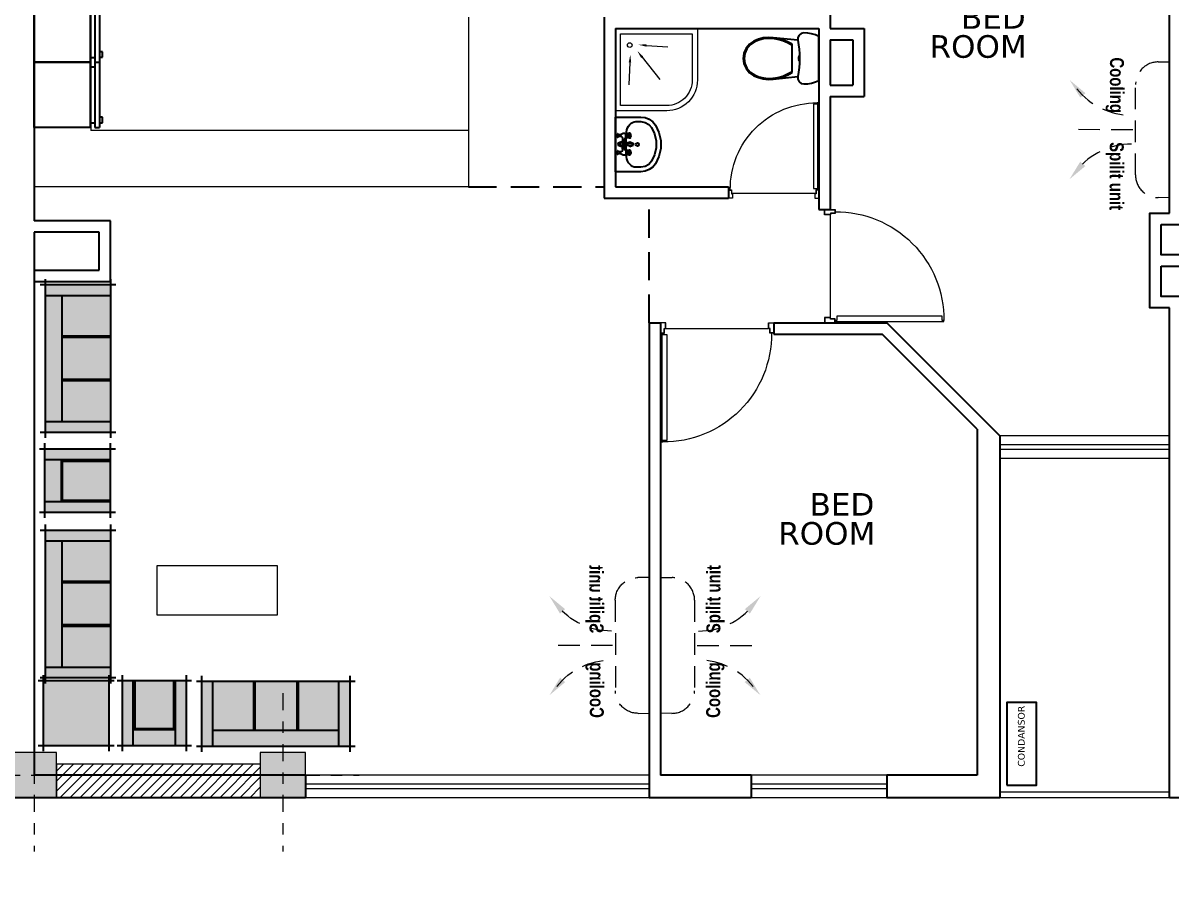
# Model space of a CAD drawing. Header units: inches. Extents: x 70 to 1974, y -315 to 363.
# Drawn here: x 140.09 to 150.24, y -185.92 to -178.18 of the extents above; entities that cross this region are included whole.
import ezdxf

# ---------------------------------------------------------------- set-up
doc = ezdxf.new("R2010")
doc.units = ezdxf.units.IN
doc.header["$MEASUREMENT"] = 0
for name, pattern in [('DASHDOT', [1, 0.5, -0.25, 0, -0.25]), ('DASHED2', [9.525, 6.35, -3.175]), ('HIDDEN', [0.375, 0.25, -0.125])]:
    doc.linetypes.add(name, pattern=pattern)
for name, color, linetype, lineweight in [('1', 19, 'Continuous', 5), ('LAYER1', 8, 'Continuous', 9), ('WALL', 7, 'Continuous', 35)]:
    doc.layers.add(name, color=color, linetype=linetype, lineweight=lineweight)
doc.layers.add('AX', color=7, linetype='Continuous', lineweight=18, true_color=0xb7ad8f)
for name, color, linetype in [('fer', 8, 'Continuous'), ('HID', 5, 'HIDDEN'), ('LNS', 55, 'Continuous'), ('MOBL', 251, 'Continuous')]:
    doc.layers.add(name, color=color, linetype=linetype)
doc.styles.add('Italic', font='italic.shx', dxfattribs={"height": 0.7})
doc.styles.add('STYLE7', font='verdana.ttf')

# ---------------------------------------------------------------- blocks, each defined once
blk = doc.blocks.new('DR100K')
at = {"color": 0}
blk.add_line((-0.046, -0.052), (-0.954, -0.052), dxfattribs=at)
at = {"color": 0, "linetype": 'Continuous'}
for p, q in [((-0.019, -0.107), (-0.019, -0.092)), ((-0.019, -0.092), (-0.011, -0.092)), ((-0.011, -0.092), (-0.011, -0.573)), ((-0.059, -0.573), (-0.059, -0.107)), ((-0.059, -0.107), (-0.02, -0.107)), ((-0.059, -1.039), (-0.059, -0.573)), ((-0.011, -0.573), (-0.011, -1.054)), ((-0.02, -1.039), (-0.059, -1.039)), ((-0.019, -1.054), (-0.019, -1.039)), ((-0.011, -1.054), (-0.019, -1.054))]:
    blk.add_line(p, q, dxfattribs=at)
for points in [[(-0.954, -0.052), (-0.954, 0), (-1, 0), (-1, -0.092), (-0.966, -0.092), (-0.966, -0.052)], [(-0.046, -0.052), (-0.046, 0), (0, 0), (0, -0.092), (-0.034, -0.092), (-0.034, -0.052)], [(-0.956, -0.051), (-0.956, -0.002), (-0.998, -0.002), (-0.998, -0.09), (-0.968, -0.09), (-0.968, -0.051)], [(-0.044, -0.051), (-0.044, -0.002), (-0.002, -0.002), (-0.002, -0.09), (-0.032, -0.09), (-0.032, -0.051)]]:
    blk.add_lwpolyline(points, close=True, dxfattribs=at)
blk.add_arc((-0.029, -0.103), 0.951, 179.3821, 270.6161, dxfattribs=at)
blk = doc.blocks.new('mz1')
at = {"layer": 'MOBL', "ltscale": 0.03}
for p, q in [((-4.65, 3.4), (2.35, 3.4)), ((-4.15, -3.1), (-4.15, 3.9)), ((1.85, 3.9), (1.85, -3.1)), ((2.35, -2.6), (-4.65, -2.6))]:
    blk.add_line(p, q, dxfattribs=at)
blk = doc.blocks.new('Gol miz')
at = {"layer": 'fer'}
h = blk.add_hatch(color=45, dxfattribs=at)
h.set_gradient(color1=(150, 137, 90), color2=(244, 242, 236), one_color=1, tint=0.94, name='INVCURVED')
h.paths.add_polyline_path([(0.576, -0.288), (0.576, 0.288), (0, 0.288), (0, -0.288)])
at = {"layer": 'MOBL', "xscale": -0.09599999999045394, "yscale": 0.09599999999045394, "zscale": 0.09599999999947614}
blk.add_blockref('mz1', (0.178, -0.038), dxfattribs=at)
blk = doc.blocks.new('Mobl 3')
at = {"layer": 'fer'}
h = blk.add_hatch(color=45, dxfattribs=at)
h.set_gradient(color1=(150, 137, 90), color2=(244, 242, 236), one_color=1, tint=0.94, name='INVCURVED')
h.paths.add_polyline_path([(0.096, 0.576), (0, 0.576), (0, 0), (0.096, 0)])
h.paths.add_polyline_path([(1.212, 0.576), (0.096, 0.576), (0.096, 0.432), (1.212, 0.432)])
h.paths.add_polyline_path([(1.308, 0), (1.308, 0.576), (1.212, 0.576), (1.212, 0)])
h = blk.add_hatch(color=49, dxfattribs=at)
h.dxf.hatch_style = 1
h.set_gradient(color1=(100, 62, 38), color2=(216, 176, 151), rotation=180, one_color=1, tint=0.72)
h.paths.add_polyline_path([(0.096, 0), (0.456, 0), (0.456, 0.432), (0.096, 0.432)])
h = blk.add_hatch(color=49, dxfattribs=at)
h.dxf.hatch_style = 1
h.set_gradient(color1=(100, 62, 38), color2=(216, 176, 151), rotation=180, one_color=1, tint=0.72)
h.paths.add_polyline_path([(0.468, 0), (0.84, 0), (0.84, 0.432), (0.468, 0.432)])
h = blk.add_hatch(color=49, dxfattribs=at)
h.dxf.hatch_style = 1
h.set_gradient(color1=(100, 62, 38), color2=(216, 176, 151), rotation=180, one_color=1, tint=0.72)
h.paths.add_polyline_path([(0.853, 0), (1.212, 0), (1.212, 0.432), (0.853, 0.432)])
at = {"layer": 'MOBL', "ltscale": 0.03}
for p, q in [((0, 0.624), (0, -0.048)), ((1.308, -0.048), (1.308, 0.624)), ((1.356, 0.576), (-0.048, 0.576)), ((0.096, 0.576), (0.096, 0)), ((1.212, 0.576), (1.212, 0)), ((0.096, 0.432), (1.212, 0.432)), ((0.456, 0), (0.456, 0.432)), ((0.468, 0), (0.468, 0.432)), ((0.84, 0), (0.84, 0.432)), ((0.853, 0), (0.853, 0.432)), ((-0.048, 0), (1.356, 0))]:
    blk.add_line(p, q, dxfattribs=at)
blk = doc.blocks.new('Mobl 1')
at = {"layer": 'fer'}
h = blk.add_hatch(color=45, dxfattribs=at)
h.set_gradient(color1=(150, 137, 90), color2=(244, 242, 236), rotation=180, one_color=1, tint=0.94)
h.paths.add_polyline_path([(0.144, 0.186), (0, 0.186), (0, -0.186), (0.144, -0.186)])
h.paths.add_polyline_path([(0.576, -0.282), (0.576, -0.186), (0, -0.186), (0, -0.282)])
h.paths.add_polyline_path([(0.576, 0.186), (0.576, 0.282), (0, 0.282), (0, 0.186)])
at = {"layer": 'fer', "true_color": 0x787064}
blk.add_hatch(color=8, dxfattribs=at).paths.add_polyline_path([(0.576, -0.186), (0.576, -0.171), (0.153, -0.171), (0.153, 0.173), (0.576, 0.173), (0.576, 0.186), (0.144, 0.186), (0.144, -0.186)])
at = {"layer": 'fer'}
h = blk.add_hatch(color=49, dxfattribs=at)
h.dxf.hatch_style = 1
h.set_gradient(color1=(100, 62, 38), color2=(216, 176, 151), one_color=1, tint=0.72)
h.paths.add_polyline_path([(0.153, 0.173), (0.153, -0.171), (0.576, -0.171), (0.576, 0.173)])
at = {"layer": 'MOBL', "linetype": 'ByBlock'}
for p, q in [((0, 0.33), (0, -0.33)), ((0.576, -0.33), (0.576, 0.33)), ((0.624, 0.282), (-0.048, 0.282)), ((0, 0.186), (0.576, 0.186)), ((0.144, -0.186), (0.144, 0.186)), ((0.153, -0.171), (0.153, 0.173)), ((0.153, 0.173), (0.576, 0.173)), ((0, -0.186), (0.576, -0.186)), ((0.153, -0.171), (0.576, -0.171)), ((-0.048, -0.282), (0.624, -0.282))]:
    blk.add_line(p, q, dxfattribs=at)
blk = doc.blocks.new('PL_WC_1_UT')
at = {"layer": 'fer', "linetype": 'ByBlock'}
for p, q in [((-0.245, 0.608), (-0.256, 0.569)), ((-0.228, 0.645), (-0.245, 0.608)), ((0.228, 0.645), (-0.228, 0.645)), ((0.245, 0.608), (0.228, 0.645)), ((0.256, 0.569), (0.245, 0.608)), ((-0.264, 0.529), (-0.266, 0.488)), ((-0.266, 0.488), (-0.26, 0.46)), ((-0.256, 0.569), (-0.264, 0.529)), ((0.264, 0.529), (0.256, 0.569)), ((0.26, 0.46), (0.266, 0.488)), ((0.266, 0.488), (0.264, 0.529)), ((-0.26, 0.46), (-0.242, 0.438)), ((-0.242, 0.438), (-0.217, 0.426)), ((-0.217, 0.426), (-0.189, 0.425)), ((-0.189, 0.425), (-0.216, 0.168)), ((0.189, 0.425), (0.217, 0.426)), ((0.216, 0.168), (0.189, 0.425)), ((0.217, 0.426), (0.242, 0.438)), ((0.242, 0.438), (0.26, 0.46)), ((-0.216, 0.168), (-0.218, 0.117)), ((0.218, 0.117), (0.216, 0.168)), ((-0.218, 0.117), (-0.213, 0.066)), ((-0.213, 0.066), (-0.2, 0.016)), ((-0.2, 0.016), (-0.181, -0.032)), ((0.181, -0.032), (0.2, 0.016)), ((0.2, 0.016), (0.213, 0.066)), ((0.213, 0.066), (0.218, 0.117)), ((-0.181, -0.032), (-0.149, -0.078)), ((-0.149, -0.078), (-0.106, -0.113)), ((-0.106, -0.113), (-0.055, -0.136)), ((0.055, -0.136), (0.106, -0.113)), ((0.106, -0.113), (0.149, -0.078)), ((0.149, -0.078), (0.181, -0.032)), ((-0.055, -0.136), (0, -0.144)), ((0, -0.144), (0.055, -0.136))]:
    blk.add_line(p, q, dxfattribs=at)
at = {"layer": 'fer', "color": 0, "linetype": 'ByBlock'}
for p, q in [((-0.189, 0.425), (-0.142, 0.433)), ((-0.148, 0.365), (-0.173, 0.319)), ((-0.136, 0.365), (-0.162, 0.319)), ((0.148, 0.365), (-0.148, 0.365)), ((-0.142, 0.433), (-0.095, 0.439)), ((-0.095, 0.439), (-0.048, 0.443)), ((-0.048, 0.443), (0, 0.444)), ((-0.024, 0.443), (-0.022, 0.44)), ((-0.022, 0.44), (-0.012, 0.433)), ((-0.012, 0.433), (0, 0.431)), ((-0.003, 0.444), (0, 0.443)), ((0, 0.443), (0.003, 0.444)), ((0, 0.444), (0.048, 0.443)), ((0, 0.431), (0.012, 0.433)), ((0.012, 0.433), (0.022, 0.44)), ((0.022, 0.44), (0.024, 0.443)), ((0.048, 0.443), (0.095, 0.439)), ((0.095, 0.439), (0.142, 0.433)), ((0.162, 0.319), (0.136, 0.365)), ((0.142, 0.433), (0.189, 0.425)), ((0.173, 0.319), (0.148, 0.365)), ((-0.193, 0.271), (-0.208, 0.22)), ((-0.183, 0.27), (-0.198, 0.219)), ((-0.173, 0.319), (-0.193, 0.271)), ((-0.162, 0.319), (-0.183, 0.27)), ((0.183, 0.27), (0.162, 0.319)), ((0.193, 0.271), (0.173, 0.319)), ((0.198, 0.219), (0.183, 0.27)), ((0.208, 0.22), (0.193, 0.271)), ((-0.208, 0.22), (-0.216, 0.168)), ((-0.207, 0.167), (-0.209, 0.117)), ((-0.198, 0.219), (-0.207, 0.167)), ((0.207, 0.167), (0.198, 0.219)), ((0.209, 0.117), (0.207, 0.167)), ((0.216, 0.168), (0.208, 0.22)), ((-0.209, 0.117), (-0.203, 0.067)), ((-0.203, 0.067), (-0.191, 0.019)), ((-0.191, 0.019), (-0.172, -0.027)), ((0.172, -0.027), (0.191, 0.019)), ((0.191, 0.019), (0.203, 0.067)), ((0.203, 0.067), (0.209, 0.117)), ((-0.172, -0.027), (-0.142, -0.071)), ((-0.142, -0.071), (-0.101, -0.105)), ((-0.101, -0.105), (-0.053, -0.127)), ((0.053, -0.127), (0.101, -0.105)), ((0.101, -0.105), (0.142, -0.071)), ((0.142, -0.071), (0.172, -0.027)), ((-0.053, -0.127), (0, -0.134)), ((0, -0.134), (0.053, -0.127))]:
    blk.add_line(p, q, dxfattribs=at)
blk = doc.blocks.new('Bath4')
for p, q in [((-0.652, -0.526), (-0.638, -0.336)), ((-0.547, -0.563), (-0.349, -0.408)), ((-0.502, -0.671), (-0.304, -0.68))]:
    blk.add_line(p, q)
for points in [[(-0.074, -0.8), (-0.8, -0.8), (-0.8, -0.074), (-0.346, -0.074, -0.414214), (-0.074, -0.346)], [(-0.12, -0.755), (-0.755, -0.755), (-0.755, -0.12), (-0.346, -0.12, -0.414214), (-0.12, -0.346)]]:
    blk.add_lwpolyline(points, format="xyb", close=True)
blk.add_circle((-0.655, -0.673), 0.0207)
for points in [[(-0.663, -0.526), (-0.641, -0.527), (-0.657, -0.594)], [(-0.554, -0.554), (-0.54, -0.572), (-0.601, -0.605)], [(-0.501, -0.66), (-0.502, -0.682), (-0.57, -0.668)]]:
    blk.add_solid(points)
blk = doc.blocks.new('DASTSHO')
at = {"layer": 'fer', "linetype": 'Continuous'}
h = blk.add_hatch(dxfattribs=at)
h.set_pattern_fill('EMPTY_FILL', color=256, scale=1000000.0, style=0)
h.set_pattern_definition([(0, (1000000, 1000000), (0, 1000000), [1e-05, -1000000])])
h.paths.add_polyline_path([(-0.3, 0), (-0.3, -0.28), (-0.297, -0.312), (-0.289, -0.342), (-0.276, -0.371), (-0.259, -0.398), (-0.237, -0.421), (-0.211, -0.44), (-0.145, -0.473), (-0.074, -0.493), (0, -0.5), (0.074, -0.493), (0.145, -0.473), (0.211, -0.44), (0.237, -0.421), (0.259, -0.398), (0.276, -0.371), (0.289, -0.342), (0.297, -0.312), (0.3, -0.28), (0.3, 0)], flags=0)
at = {"layer": 'fer', "linetype": 'ByBlock'}
for p, q in [((-0.3, 0), (-0.3, -0.28)), ((-0.27, 0), (-0.3, 0)), ((0.27, 0), (-0.27, 0)), ((0.3, 0), (0.27, 0)), ((0.3, -0.28), (0.3, 0)), ((-0.136, -0.122), (-0.159, -0.127)), ((-0.112, -0.12), (-0.136, -0.122)), ((-0.014, -0.12), (-0.112, -0.12)), ((0.112, -0.12), (0.008, -0.12)), ((0.136, -0.122), (0.112, -0.12)), ((0.159, -0.127), (0.136, -0.122)), ((-0.248, -0.206), (-0.25, -0.224)), ((-0.25, -0.224), (-0.25, -0.28)), ((-0.242, -0.189), (-0.248, -0.206)), ((-0.232, -0.172), (-0.242, -0.189)), ((-0.218, -0.157), (-0.232, -0.172)), ((-0.201, -0.145), (-0.218, -0.157)), ((-0.181, -0.134), (-0.201, -0.145)), ((-0.159, -0.127), (-0.181, -0.134)), ((0.181, -0.134), (0.159, -0.127)), ((0.201, -0.145), (0.181, -0.134)), ((0.218, -0.157), (0.201, -0.145)), ((0.232, -0.172), (0.218, -0.157)), ((0.242, -0.189), (0.232, -0.172)), ((0.248, -0.206), (0.242, -0.189)), ((0.25, -0.224), (0.248, -0.206)), ((0.25, -0.28), (0.25, -0.224))]:
    blk.add_line(p, q, dxfattribs=at)
at = {"layer": 'fer'}
for p, q in [((-0.124, -0.104), (-0.118, -0.113)), ((-0.123, -0.153), (-0.118, -0.121)), ((-0.12, -0.153), (-0.116, -0.121)), ((-0.115, -0.121), (-0.119, -0.153)), ((-0.118, -0.121), (-0.118, -0.113)), ((-0.074, -0.113), (-0.118, -0.113)), ((-0.118, -0.153), (-0.114, -0.121)), ((-0.074, -0.121), (-0.118, -0.121)), ((-0.116, -0.018), (-0.076, -0.018)), ((-0.116, -0.023), (-0.116, -0.018)), ((-0.116, -0.023), (-0.076, -0.023)), ((-0.116, -0.023), (-0.106, -0.038)), ((-0.113, -0.121), (-0.116, -0.153)), ((-0.115, -0.153), (-0.112, -0.121)), ((-0.114, -0.153), (-0.11, -0.121)), ((-0.108, -0.153), (-0.106, -0.121)), ((-0.106, -0.047), (-0.106, -0.038)), ((-0.106, -0.153), (-0.104, -0.121)), ((-0.102, -0.121), (-0.103, -0.153)), ((-0.098, -0.153), (-0.098, -0.121)), ((-0.096, -0.164), (-0.096, -0.121)), ((-0.094, -0.153), (-0.094, -0.121)), ((-0.09, -0.121), (-0.089, -0.153)), ((-0.087, -0.153), (-0.088, -0.121)), ((-0.076, -0.023), (-0.086, -0.038)), ((-0.086, -0.071), (-0.086, -0.038)), ((-0.084, -0.153), (-0.086, -0.121)), ((-0.079, -0.153), (-0.082, -0.121)), ((-0.077, -0.153), (-0.08, -0.121)), ((-0.079, -0.121), (-0.076, -0.153)), ((-0.074, -0.153), (-0.078, -0.121)), ((-0.077, -0.121), (-0.073, -0.153)), ((-0.076, -0.023), (-0.076, -0.018)), ((-0.072, -0.153), (-0.076, -0.121)), ((-0.073, -0.111), (-0.074, -0.113)), ((-0.074, -0.121), (-0.074, -0.113)), ((-0.069, -0.153), (-0.074, -0.121)), ((-0.061, -0.104), (-0.066, -0.106)), ((-0.057, -0.079), (-0.023, -0.079)), ((-0.04, -0.099), (-0.018, -0.099)), ((-0.014, -0.118), (-0.026, -0.066)), ((-0.016, -0.054), (0.01, -0.054)), ((-0.012, -0.14), (-0.012, -0.083)), ((0.005, -0.14), (0.005, -0.083)), ((0.008, -0.118), (0.02, -0.066)), ((0.034, -0.099), (0.012, -0.099)), ((0.051, -0.079), (0.017, -0.079)), ((0.055, -0.104), (0.06, -0.106)), ((0.063, -0.153), (0.068, -0.121)), ((0.066, -0.153), (0.07, -0.121)), ((0.067, -0.111), (0.068, -0.113)), ((0.071, -0.121), (0.067, -0.153)), ((0.068, -0.113), (0.112, -0.113)), ((0.068, -0.121), (0.068, -0.113)), ((0.068, -0.121), (0.112, -0.121)), ((0.068, -0.153), (0.072, -0.121)), ((0.073, -0.121), (0.069, -0.153)), ((0.07, -0.023), (0.07, -0.018)), ((0.11, -0.018), (0.07, -0.018)), ((0.07, -0.023), (0.08, -0.038)), ((0.11, -0.023), (0.07, -0.023)), ((0.071, -0.153), (0.074, -0.121)), ((0.072, -0.153), (0.075, -0.121)), ((0.077, -0.153), (0.079, -0.121)), ((0.08, -0.071), (0.08, -0.038)), ((0.08, -0.153), (0.082, -0.121)), ((0.084, -0.121), (0.083, -0.153)), ((0.088, -0.153), (0.088, -0.121)), ((0.09, -0.164), (0.09, -0.121)), ((0.092, -0.153), (0.092, -0.121)), ((0.095, -0.121), (0.096, -0.153)), ((0.099, -0.153), (0.098, -0.121)), ((0.11, -0.023), (0.1, -0.038)), ((0.1, -0.047), (0.1, -0.038)), ((0.102, -0.153), (0.1, -0.121)), ((0.107, -0.153), (0.104, -0.121)), ((0.109, -0.153), (0.105, -0.121)), ((0.106, -0.121), (0.11, -0.153)), ((0.112, -0.153), (0.108, -0.121)), ((0.108, -0.121), (0.113, -0.153)), ((0.11, -0.023), (0.11, -0.018)), ((0.114, -0.153), (0.11, -0.121)), ((0.117, -0.104), (0.112, -0.113)), ((0.112, -0.121), (0.112, -0.113)), ((0.116, -0.153), (0.112, -0.121)), ((-0.123, -0.16), (-0.123, -0.153)), ((-0.123, -0.16), (-0.123, -0.153)), ((-0.12, -0.16), (-0.12, -0.153)), ((-0.119, -0.16), (-0.119, -0.153)), ((-0.073, -0.164), (-0.119, -0.164)), ((-0.118, -0.16), (-0.118, -0.153)), ((-0.116, -0.16), (-0.116, -0.153)), ((-0.115, -0.16), (-0.115, -0.153)), ((-0.114, -0.16), (-0.114, -0.153)), ((-0.108, -0.164), (-0.108, -0.153)), ((-0.106, -0.164), (-0.106, -0.153)), ((-0.105, -0.165), (-0.105, -0.164)), ((-0.103, -0.164), (-0.103, -0.153)), ((-0.091, -0.169), (-0.101, -0.169)), ((-0.098, -0.164), (-0.098, -0.153)), ((-0.098, -0.164), (-0.098, -0.153)), ((-0.094, -0.164), (-0.094, -0.153)), ((-0.089, -0.164), (-0.089, -0.153)), ((-0.087, -0.164), (-0.087, -0.153)), ((-0.087, -0.165), (-0.087, -0.164)), ((-0.084, -0.164), (-0.084, -0.153)), ((-0.079, -0.16), (-0.079, -0.153)), ((-0.077, -0.16), (-0.077, -0.153)), ((-0.076, -0.16), (-0.076, -0.153)), ((-0.074, -0.16), (-0.074, -0.153)), ((-0.073, -0.16), (-0.073, -0.153)), ((-0.072, -0.16), (-0.072, -0.153)), ((-0.069, -0.16), (-0.069, -0.153)), ((-0.069, -0.16), (-0.069, -0.153)), ((-0.028, -0.16), (-0.013, -0.196)), ((-0.013, -0.196), (0.007, -0.196)), ((0.022, -0.16), (0.007, -0.196)), ((0.063, -0.16), (0.063, -0.153)), ((0.063, -0.16), (0.063, -0.153)), ((0.066, -0.16), (0.066, -0.153)), ((0.067, -0.16), (0.067, -0.153)), ((0.067, -0.164), (0.113, -0.164)), ((0.068, -0.16), (0.068, -0.153)), ((0.069, -0.16), (0.069, -0.153)), ((0.071, -0.16), (0.071, -0.153)), ((0.072, -0.16), (0.072, -0.153)), ((0.077, -0.164), (0.077, -0.153)), ((0.08, -0.164), (0.08, -0.153)), ((0.081, -0.165), (0.081, -0.164)), ((0.083, -0.164), (0.083, -0.153)), ((0.085, -0.169), (0.095, -0.169)), ((0.088, -0.164), (0.088, -0.153)), ((0.092, -0.164), (0.092, -0.153)), ((0.092, -0.164), (0.092, -0.153)), ((0.096, -0.164), (0.096, -0.153)), ((0.099, -0.164), (0.099, -0.153)), ((0.099, -0.165), (0.099, -0.164)), ((0.102, -0.164), (0.102, -0.153)), ((0.107, -0.16), (0.107, -0.153)), ((0.109, -0.16), (0.109, -0.153)), ((0.11, -0.16), (0.11, -0.153)), ((0.112, -0.16), (0.112, -0.153)), ((0.113, -0.16), (0.113, -0.153)), ((0.114, -0.16), (0.114, -0.153)), ((0.116, -0.16), (0.116, -0.153)), ((0.117, -0.16), (0.117, -0.153))]:
    blk.add_line(p, q, dxfattribs=at)
at = {"layer": 'fer', "linetype": 'ByBlock'}
blk.add_lwpolyline([(0, -0.224), (-0.012, -0.229), (-0.018, -0.241), (-0.012, -0.254), (0, -0.259), (0.012, -0.254), (0.018, -0.241), (0.012, -0.229)], close=True, dxfattribs=at)
blk.add_lwpolyline([(0, -0.224), (-0.012, -0.229), (-0.018, -0.241), (-0.012, -0.254), (0, -0.259), (0.012, -0.254), (0.018, -0.241), (0.012, -0.229)], close=True, dxfattribs=at)
for points in [[(-0.3, -0.28), (-0.294, -0.327), (-0.276, -0.371), (-0.248, -0.41), (-0.211, -0.44)], [(-0.25, -0.28), (-0.242, -0.326), (-0.22, -0.366), (-0.185, -0.397)], [(0.185, -0.397), (0.22, -0.366), (0.242, -0.326), (0.25, -0.28)], [(0.211, -0.44), (0.248, -0.41), (0.276, -0.371), (0.294, -0.327), (0.3, -0.28)], [(-0.211, -0.44), (-0.131, -0.478), (-0.044, -0.498), (0.044, -0.498), (0.131, -0.478), (0.211, -0.44)], [(-0.185, -0.397), (-0.115, -0.431), (-0.039, -0.448), (0.039, -0.448), (0.115, -0.431), (0.185, -0.397)]]:
    blk.add_lwpolyline(points, dxfattribs=at)
at = {"layer": 'fer'}
for centre, radius in [((-0.003, -0.041), 0.0131), ((-0.003, -0.083), 0.00838), ((-0.003, -0.041), 0.00814), ((-0.003, -0.083), 0.00638)]:
    blk.add_circle(centre, radius, dxfattribs=at)
for centre, radius, start, end in [((-0.096, -0.097), 0.0282, 140.0876, 192.9962), ((-0.156, -0.047), 0.05, 320.0876, 0), ((-0.096, -0.097), 0.0282, 60.122, 69.2491), ((-0.057, -0.029), 0.05, 240.122, 270), ((-0.04, -0.149), 0.05, 90, 130.3983), ((-0.003, -0.068), 0.0279, 117.5903, 204.3145), ((-0.003, -0.091), 0.0279, 196.9433, 246.1873), ((-0.068, -0.123), 0.0542, 317.6979, 11.2911), ((-0.016, -0.064), 0.01, 90, 186.4645), ((0.062, -0.123), 0.0542, 168.7089, 222.3021), ((-0.003, -0.091), 0.0279, 293.8127, 343.0567), ((-0.003, -0.068), 0.0279, 335.6855, 62.4097), ((0.01, -0.064), 0.01, 353.5355, 90), ((0.034, -0.149), 0.05, 49.6017, 90), ((0.051, -0.029), 0.05, 270, 299.878), ((0.09, -0.097), 0.0282, 110.7509, 119.878), ((0.15, -0.047), 0.05, 180, 219.9124), ((0.09, -0.097), 0.0282, 347.0038, 39.9124), ((-0.119, -0.16), 0.004, 180, 270), ((-0.119, -0.16), 0.004, 180, 270), ((-0.116, -0.16), 0.004, 180, 270), ((-0.115, -0.16), 0.004, 180, 270), ((-0.114, -0.16), 0.004, 180, 270), ((-0.112, -0.16), 0.004, 180, 270), ((-0.111, -0.16), 0.004, 180, 270), ((-0.11, -0.16), 0.004, 180, 270), ((-0.101, -0.165), 0.004, 180, 270), ((-0.091, -0.165), 0.004, 270, 0), ((-0.083, -0.16), 0.004, 270, 0), ((-0.081, -0.16), 0.004, 270, 0), ((-0.08, -0.16), 0.004, 270, 0), ((-0.078, -0.16), 0.004, 270, 0), ((-0.077, -0.16), 0.004, 270, 0), ((-0.076, -0.16), 0.004, 270, 0), ((-0.073, -0.16), 0.004, 270, 0), ((-0.073, -0.16), 0.004, 270, 0), ((0.025, -0.161), 0.0425, 149.7923, 221.2189), ((-0.003, -0.186), 0.005, 221.2189, 318.7811), ((-0.031, -0.161), 0.0425, 318.7811, 30.2077), ((0.067, -0.16), 0.004, 180, 270), ((0.067, -0.16), 0.004, 180, 270), ((0.07, -0.16), 0.004, 180, 270), ((0.071, -0.16), 0.004, 180, 270), ((0.072, -0.16), 0.004, 180, 270), ((0.073, -0.16), 0.004, 180, 270), ((0.075, -0.16), 0.004, 180, 270), ((0.076, -0.16), 0.004, 180, 270), ((0.085, -0.165), 0.004, 180, 270), ((0.095, -0.165), 0.004, 270, 0), ((0.103, -0.16), 0.004, 270, 0), ((0.105, -0.16), 0.004, 270, 0), ((0.106, -0.16), 0.004, 270, 0), ((0.108, -0.16), 0.004, 270, 0), ((0.109, -0.16), 0.004, 270, 0), ((0.11, -0.16), 0.004, 270, 0), ((0.112, -0.16), 0.004, 270, 0), ((0.113, -0.16), 0.004, 270, 0)]:
    blk.add_arc(centre, radius, start, end, dxfattribs=at)
blk = doc.blocks.new('REFREJRATOR')
at = {"layer": 'fer', "linetype": 'Continuous'}
for p, q in [((0, 0), (-0.643, 0)), ((-0.643, 0), (-0.643, -0.551)), ((0, -0.551), (0, 0)), ((-0.643, -0.551), (0, -0.551)), ((-0.597, -0.551), (-0.597, -0.597)), ((-0.046, -0.551), (-0.046, -0.597)), ((-0.643, -0.597), (-0.643, -0.643)), ((-0.643, -0.597), (0, -0.597)), ((-0.643, -0.643), (0, -0.643)), ((-0.101, -0.671), (-0.101, -0.643)), ((-0.047, -0.671), (-0.101, -0.671)), ((-0.047, -0.643), (-0.047, -0.671)), ((0, -0.597), (0, -0.643))]:
    blk.add_line(p, q, dxfattribs=at)
blk = doc.blocks.new('k1')
at = {"true_color": 0x636466}
h = blk.add_hatch(color=251, dxfattribs=at)
h.dxf.hatch_style = 1
h.paths.add_polyline_path([(-461.085, -161.558), (-462.607, -161.558), (-462.607, -162.181), (-462.606, -162.181), (-462.606, -162.319), (-462.468, -162.319), (-462.468, -161.697), (-461.223, -161.697), (-461.223, -162.942), (-461.085, -162.942), (-461.085, -162.804)])
h.paths.add_polyline_path([(-460.393, -161.697), (-459.147, -161.697), (-459.147, -162.942), (-457.907, -162.942), (-457.907, -162.804), (-459.009, -162.804), (-459.009, -161.558), (-460.531, -161.558), (-460.531, -162.181), (-461.085, -162.181), (-461.085, -162.319), (-460.393, -162.319)])
h.paths.add_polyline_path([(-459.701, -162.319), (-459.147, -162.319), (-459.147, -162.181), (-459.839, -162.181), (-459.839, -162.804), (-461.085, -162.804), (-461.085, -162.942), (-459.701, -162.942)], flags=17)
h.paths.add_polyline_path([(-458.317, -161.697), (-457.072, -161.697), (-457.074, -162.263), (-457.004, -162.263), (-456.935, -162.263), (-456.934, -161.558), (-458.456, -161.558), (-458.456, -162.181), (-459.009, -162.181), (-459.009, -162.319), (-458.317, -162.319)])
h.paths.add_polyline_path([(-457.434, -165.015), (-453.66, -165.015), (-453.66, -164.564), (-457.434, -164.564)], flags=9)
h.paths.add_polyline_path([(-466.465, -178.781), (-469.762, -178.781), (-469.762, -178.172), (-466.465, -178.172)], flags=9)
h.paths.add_polyline_path([(-465.787, -177.119), (-468.343, -177.119), (-468.343, -176.346), (-465.787, -176.346)], flags=9)
h.paths.add_polyline_path([(-466.637, -172.259), (-468.426, -172.259), (-468.426, -171.585), (-466.637, -171.585)], flags=9)
h.paths.add_polyline_path([(-467.406, -174.793), (-469.156, -174.793), (-469.156, -174.365), (-467.406, -174.365)], flags=9)
h.paths.add_polyline_path([(-466.579, -173.49), (-469.33, -173.49), (-469.33, -173.025), (-466.579, -173.025)], flags=9)
h.paths.add_polyline_path([(-469.005, -195.618), (-468.537, -195.65), (-468.441, -195.11), (-468.909, -195.078)], flags=9)
h.paths.add_polyline_path([(-465.425, -183.209), (-468.854, -183.238), (-468.859, -182.668), (-465.43, -182.639)], flags=9)
h.paths.add_polyline_path([(-469.333, -170.528), (-465.139, -170.528), (-465.139, -170.027), (-469.333, -170.027)], flags=9)
h.paths.add_polyline_path([(-469.448, -194.832), (-468.98, -194.864), (-468.885, -194.324), (-469.353, -194.292)], flags=9)
h.paths.add_polyline_path([(-467.276, -194.857), (-468.719, -194.869), (-468.724, -194.262), (-467.281, -194.25)], flags=9)
h.paths.add_polyline_path([(-464.448, -194.845), (-465.653, -194.855), (-465.658, -194.285), (-464.453, -194.275)], flags=9)
h.paths.add_polyline_path([(-466.824, -194.816), (-465.8, -194.848), (-465.705, -194.308), (-466.728, -194.276)], flags=9)
h.paths.add_polyline_path([(-468.654, -184.454), (-467.979, -184.476), (-467.912, -184.093), (-468.587, -184.071)], flags=9)
h.paths.add_polyline_path([(-468, -184.223), (-467.911, -184.231), (-467.887, -184.09), (-467.976, -184.082)], flags=9)
h.paths.add_polyline_path([(-469.371, -184.115), (-469.307, -184.122), (-469.288, -184.012), (-469.352, -184.006)], flags=9)
h.paths.add_polyline_path([(-469.459, -184.446), (-469.356, -184.454), (-469.331, -184.31), (-469.434, -184.302)], flags=9)
h.paths.add_polyline_path([(-469.564, -184.394), (-468.642, -184.414), (-468.583, -184.073), (-469.505, -184.053)], flags=9)
h.paths.add_polyline_path([(-468.614, -183.839), (-467.939, -183.861), (-467.872, -183.478), (-468.547, -183.456)], flags=9)
h.paths.add_polyline_path([(-467.96, -183.589), (-467.871, -183.597), (-467.847, -183.457), (-467.936, -183.449)], flags=9)
h.paths.add_polyline_path([(-469.375, -183.503), (-469.311, -183.509), (-469.292, -183.4), (-469.356, -183.394)], flags=9)
h.paths.add_polyline_path([(-469.463, -183.833), (-469.36, -183.841), (-469.335, -183.698), (-469.438, -183.689)], flags=9)
h.paths.add_polyline_path([(-469.569, -183.781), (-468.647, -183.801), (-468.587, -183.46), (-469.509, -183.441)], flags=9)
h.paths.add_polyline_path([(-464.47, -193.071), (-466.41, -193.087), (-466.415, -192.487), (-464.475, -192.471)], flags=9)
h.paths.add_polyline_path([(-464.447, -179.89), (-467.444, -179.915), (-467.449, -179.322), (-464.452, -179.297)], flags=9)
h.paths.add_polyline_path([(-464.457, -175.972), (-466.684, -175.991), (-466.689, -175.398), (-464.462, -175.38)], flags=9)
h.paths.add_polyline_path([(-464.466, -178.776), (-466.548, -178.793), (-466.553, -178.186), (-464.471, -178.168)], flags=9)
h.paths.add_polyline_path([(-464.467, -174.852), (-466.289, -174.868), (-466.294, -174.275), (-464.472, -174.26)], flags=9)
h.paths.add_polyline_path([(-464.469, -173.535), (-466.471, -173.552), (-466.476, -172.975), (-464.474, -172.958)], flags=9)
h.paths.add_polyline_path([(-464.498, -172.095), (-465.535, -172.103), (-465.539, -171.676), (-464.502, -171.667)], flags=9)
h.paths.add_polyline_path([(-464.487, -190.979), (-466.521, -190.979), (-466.521, -190.484), (-464.487, -190.484)], flags=9)
h.paths.add_polyline_path([(-464.361, -186.558), (-469.835, -186.604), (-469.84, -186.027), (-464.366, -185.981)], flags=9)
h.paths.add_polyline_path([(-464.479, -192.028), (-465.421, -192.028), (-465.421, -191.448), (-464.479, -191.448)], flags=9)
h.paths.add_polyline_path([(-464.473, -195.619), (-466.413, -195.636), (-466.417, -195.111), (-464.477, -195.094)], flags=9)
h.paths.add_polyline_path([(-467.785, -195.763), (-468.37, -195.763), (-468.37, -194.968), (-467.785, -194.968)], flags=9)
h.paths.add_polyline_path([(-466.567, -185.632), (-467.581, -185.632), (-467.581, -185.165), (-466.567, -185.165)], flags=9)
h.paths.add_polyline_path([(-464.433, -185.577), (-466.211, -185.592), (-466.214, -185.194), (-464.436, -185.179)], flags=9)
h.paths.add_polyline_path([(-465.655, -185.081), (-469.009, -185.081), (-469.009, -184.609), (-465.655, -184.609)], flags=9)
h.paths.add_polyline_path([(-466.243, -184.431), (-467.91, -184.445), (-467.913, -184.085), (-466.246, -184.071)], flags=9)
h.paths.add_polyline_path([(-466.257, -183.784), (-467.535, -183.795), (-467.538, -183.396), (-466.26, -183.385)], flags=9)
h.paths.add_polyline_path([(-465.027, -184.329), (-465.448, -184.333), (-465.451, -183.978), (-465.03, -183.975)], flags=9)
h.paths.add_polyline_path([(-464.397, -183.897), (-466.05, -183.911), (-466.053, -183.556), (-464.4, -183.542)], flags=9)
h.paths.add_polyline_path([(-464.455, -185.063), (-465.647, -185.073), (-465.65, -184.685), (-464.458, -184.675)], flags=9)
h.paths.add_polyline_path([(-469.695, -185.033), (-469.026, -185.054), (-468.963, -184.701), (-469.632, -184.68)], flags=9)
h.paths.add_polyline_path([(-454.559, -188.448), (-454.609, -188.448), (-454.609, -188.3), (-454.559, -188.3)], flags=9)
h.paths.add_polyline_path([(-453.497, -188.538), (-454.55, -188.538), (-454.55, -188.141), (-453.497, -188.141)], flags=9)
h.paths.add_polyline_path([(-454.123, -187.412), (-454.172, -187.412), (-454.172, -187.264), (-454.123, -187.264)], flags=9)
h.paths.add_polyline_path([(-453.47, -187.519), (-454.105, -187.519), (-454.105, -187.094), (-453.47, -187.094)], flags=9)
h.paths.add_polyline_path([(-453.963, -180.209), (-454.012, -180.209), (-454.012, -180.061), (-453.963, -180.061)], flags=9)
h.paths.add_polyline_path([(-453.745, -181.06), (-453.794, -181.06), (-453.794, -180.912), (-453.745, -180.912)], flags=9)
h.paths.add_polyline_path([(-453.834, -182.003), (-453.884, -182.003), (-453.884, -181.855), (-453.834, -181.855)], flags=9)
h.paths.add_polyline_path([(-454.219, -183.852), (-454.268, -183.852), (-454.268, -183.704), (-454.219, -183.704)], flags=9)
h.paths.add_polyline_path([(-454.338, -184.728), (-454.387, -184.728), (-454.387, -184.58), (-454.338, -184.58)], flags=9)
h.paths.add_polyline_path([(-453.493, -186.542), (-454.175, -186.542), (-454.175, -186.117), (-453.493, -186.117)], flags=9)
h.paths.add_polyline_path([(-452.989, -187.483), (-453.545, -187.483), (-453.545, -187.14), (-452.989, -187.14)], flags=9)
h.paths.add_polyline_path([(-452.989, -186.498), (-453.545, -186.498), (-453.545, -186.156), (-452.989, -186.156)], flags=9)
h.paths.add_polyline_path([(-452.98, -184.832), (-454.348, -184.832), (-454.348, -184.383), (-452.98, -184.383)], flags=9)
h.paths.add_polyline_path([(-452.947, -184.051), (-454.226, -184.051), (-454.226, -183.507), (-452.947, -183.507)], flags=9)
h.paths.add_polyline_path([(-453.117, -182.105), (-453.809, -182.105), (-453.809, -181.68), (-453.117, -181.68)], flags=9)
h.paths.add_polyline_path([(-453.136, -181.174), (-453.742, -181.174), (-453.742, -180.729), (-453.136, -180.729)], flags=9)
h.paths.add_polyline_path([(-453.001, -180.322), (-453.938, -180.322), (-453.938, -179.872), (-453.001, -179.872)], flags=9)
h.paths.add_polyline_path([(-452.933, -173.263), (-456.203, -173.32), (-456.219, -172.388), (-452.949, -172.33)], flags=9)
h.paths.add_polyline_path([(-452.992, -185.417), (-454.046, -185.417), (-454.046, -185.149), (-452.992, -185.149)], flags=9)
h.paths.add_polyline_path([(-452.971, -185.96), (-453.9, -185.96), (-453.9, -185.69), (-452.971, -185.69)], flags=9)
h.paths.add_polyline_path([(-452.942, -190.734), (-453.686, -190.734), (-453.686, -190.43), (-452.942, -190.43)], flags=9)
h.paths.add_polyline_path([(-452.989, -188.532), (-453.545, -188.532), (-453.545, -188.19), (-452.989, -188.19)], flags=9)
h.paths.add_polyline_path([(-454.158, -186.432), (-454.208, -186.432), (-454.208, -186.285), (-454.158, -186.285)], flags=9)
h.paths.add_polyline_path([(-454.443, -190.804), (-455.494, -190.804), (-455.494, -190.392), (-454.443, -190.392)], flags=9)
h.paths.add_polyline_path([(-452.955, -190.156), (-453.705, -190.156), (-453.705, -189.834), (-452.955, -189.834)], flags=9)
h.paths.add_polyline_path([(-455.386, -190.139), (-454.579, -190.139), (-454.579, -189.861), (-455.386, -189.861)], flags=9)
h.paths.add_polyline_path([(-453.088, -175.658), (-455.011, -175.658), (-455.011, -175.326), (-453.088, -175.326)], flags=9)
h = blk.add_hatch(color=251, dxfattribs=at)
h.dxf.hatch_style = 1
h.paths.add_polyline_path([(-454.827, -165.571), (-455.45, -165.571), (-455.45, -165.709), (-454.827, -165.709)])
h.paths.add_polyline_path([(-454.689, -165.571), (-454.827, -165.571), (-454.827, -165.709), (-454.689, -165.709)])
h.paths.add_polyline_path([(-454.066, -165.571), (-454.689, -165.571), (-454.689, -165.709), (-454.204, -165.709), (-454.204, -166.955), (-454.827, -166.955), (-454.827, -167.646), (-454.689, -167.646), (-454.689, -167.093), (-454.066, -167.093)])
h.paths.add_polyline_path([(-454.689, -165.709), (-454.827, -165.709), (-454.827, -166.263), (-455.45, -166.263), (-455.45, -167.785), (-454.204, -167.785), (-454.204, -169.03), (-454.827, -169.03), (-454.827, -169.722), (-454.689, -169.722), (-454.689, -169.168), (-454.066, -169.168), (-454.066, -167.646), (-455.311, -167.646), (-455.311, -166.401), (-454.689, -166.401)])
h.paths.add_polyline_path([(-454.689, -167.785), (-454.827, -167.785), (-454.827, -168.338), (-455.45, -168.338), (-455.45, -169.722), (-455.311, -169.722), (-455.311, -168.477), (-454.689, -168.477)], flags=17)
h.paths.add_polyline_path([(-454.066, -169.722), (-455.45, -169.722), (-455.45, -169.86), (-454.204, -169.86), (-454.204, -171.105), (-454.827, -171.105), (-454.827, -171.797), (-454.689, -171.797), (-454.689, -171.244), (-454.066, -171.244)])
h.paths.add_polyline_path([(-458.689, -165.015), (-454.915, -165.015), (-454.915, -164.564), (-458.689, -164.564)], flags=9)
h.paths.add_polyline_path([(-467.609, -178.781), (-470.907, -178.781), (-470.907, -178.172), (-467.609, -178.172)], flags=9)
h.paths.add_polyline_path([(-466.931, -177.119), (-469.487, -177.119), (-469.487, -176.346), (-466.931, -176.346)], flags=9)
h.paths.add_polyline_path([(-467.782, -172.259), (-469.571, -172.259), (-469.571, -171.585), (-467.782, -171.585)], flags=9)
h.paths.add_polyline_path([(-468.551, -174.793), (-470.301, -174.793), (-470.301, -174.365), (-468.551, -174.365)], flags=9)
h.paths.add_polyline_path([(-467.724, -173.49), (-470.475, -173.49), (-470.475, -173.025), (-467.724, -173.025)], flags=9)
h.paths.add_polyline_path([(-470.15, -195.618), (-469.682, -195.65), (-469.586, -195.11), (-470.054, -195.078)], flags=9)
h.paths.add_polyline_path([(-466.57, -183.209), (-469.999, -183.238), (-470.004, -182.668), (-466.574, -182.639)], flags=9)
h.paths.add_polyline_path([(-470.478, -170.528), (-466.284, -170.528), (-466.284, -170.027), (-470.478, -170.027)], flags=9)
h.paths.add_polyline_path([(-470.593, -194.832), (-470.125, -194.864), (-470.03, -194.324), (-470.498, -194.292)], flags=9)
h.paths.add_polyline_path([(-468.421, -194.857), (-469.863, -194.869), (-469.868, -194.262), (-468.426, -194.25)], flags=9)
h.paths.add_polyline_path([(-465.593, -194.845), (-466.798, -194.855), (-466.803, -194.285), (-465.598, -194.275)], flags=9)
h.paths.add_polyline_path([(-467.968, -194.816), (-466.945, -194.848), (-466.85, -194.308), (-467.873, -194.276)], flags=9)
h.paths.add_polyline_path([(-469.799, -184.454), (-469.124, -184.476), (-469.057, -184.093), (-469.732, -184.071)], flags=9)
h.paths.add_polyline_path([(-469.145, -184.223), (-469.056, -184.231), (-469.032, -184.09), (-469.121, -184.082)], flags=9)
h.paths.add_polyline_path([(-470.516, -184.115), (-470.452, -184.122), (-470.433, -184.012), (-470.497, -184.006)], flags=9)
h.paths.add_polyline_path([(-470.604, -184.446), (-470.501, -184.454), (-470.476, -184.31), (-470.579, -184.302)], flags=9)
h.paths.add_polyline_path([(-470.709, -184.394), (-469.787, -184.414), (-469.728, -184.073), (-470.65, -184.053)], flags=9)
h.paths.add_polyline_path([(-469.759, -183.839), (-469.083, -183.861), (-469.017, -183.478), (-469.692, -183.456)], flags=9)
h.paths.add_polyline_path([(-469.105, -183.589), (-469.016, -183.597), (-468.991, -183.457), (-469.08, -183.449)], flags=9)
h.paths.add_polyline_path([(-470.52, -183.503), (-470.456, -183.509), (-470.437, -183.4), (-470.501, -183.394)], flags=9)
h.paths.add_polyline_path([(-470.608, -183.833), (-470.505, -183.841), (-470.48, -183.698), (-470.583, -183.689)], flags=9)
h.paths.add_polyline_path([(-470.714, -183.781), (-469.792, -183.801), (-469.732, -183.46), (-470.654, -183.441)], flags=9)
h.paths.add_polyline_path([(-465.615, -193.071), (-467.555, -193.087), (-467.56, -192.487), (-465.62, -192.471)], flags=9)
h.paths.add_polyline_path([(-465.592, -179.89), (-468.589, -179.915), (-468.594, -179.322), (-465.597, -179.297)], flags=9)
h.paths.add_polyline_path([(-465.602, -175.972), (-467.829, -175.991), (-467.834, -175.398), (-465.607, -175.38)], flags=9)
h.paths.add_polyline_path([(-465.611, -178.776), (-467.693, -178.793), (-467.698, -178.186), (-465.616, -178.168)], flags=9)
h.paths.add_polyline_path([(-465.611, -174.852), (-467.434, -174.868), (-467.439, -174.275), (-465.616, -174.26)], flags=9)
h.paths.add_polyline_path([(-465.613, -173.535), (-467.616, -173.552), (-467.621, -172.975), (-465.618, -172.958)], flags=9)
h.paths.add_polyline_path([(-465.643, -172.095), (-466.68, -172.103), (-466.684, -171.676), (-465.646, -171.667)], flags=9)
h.paths.add_polyline_path([(-465.632, -190.979), (-467.666, -190.979), (-467.666, -190.484), (-465.632, -190.484)], flags=9)
h.paths.add_polyline_path([(-465.506, -186.558), (-470.98, -186.604), (-470.985, -186.027), (-465.511, -185.981)], flags=9)
h.paths.add_polyline_path([(-465.624, -192.028), (-466.566, -192.028), (-466.566, -191.448), (-465.624, -191.448)], flags=9)
h.paths.add_polyline_path([(-465.618, -195.619), (-467.558, -195.636), (-467.562, -195.111), (-465.622, -195.094)], flags=9)
h.paths.add_polyline_path([(-468.93, -195.763), (-469.515, -195.763), (-469.515, -194.968), (-468.93, -194.968)], flags=9)
h.paths.add_polyline_path([(-467.711, -185.632), (-468.726, -185.632), (-468.726, -185.165), (-467.711, -185.165)], flags=9)
h.paths.add_polyline_path([(-465.577, -185.577), (-467.356, -185.592), (-467.359, -185.194), (-465.581, -185.179)], flags=9)
h.paths.add_polyline_path([(-466.799, -185.081), (-470.154, -185.081), (-470.154, -184.609), (-466.799, -184.609)], flags=9)
h.paths.add_polyline_path([(-467.388, -184.431), (-469.055, -184.445), (-469.058, -184.085), (-467.391, -184.071)], flags=9)
h.paths.add_polyline_path([(-467.401, -183.784), (-468.679, -183.795), (-468.683, -183.396), (-467.405, -183.385)], flags=9)
h.paths.add_polyline_path([(-466.172, -184.329), (-466.593, -184.333), (-466.596, -183.978), (-466.175, -183.975)], flags=9)
h.paths.add_polyline_path([(-465.542, -183.897), (-467.195, -183.911), (-467.198, -183.556), (-465.545, -183.542)], flags=9)
h.paths.add_polyline_path([(-465.6, -185.063), (-466.791, -185.073), (-466.795, -184.685), (-465.603, -184.675)], flags=9)
h.paths.add_polyline_path([(-470.839, -185.033), (-470.17, -185.054), (-470.108, -184.701), (-470.777, -184.68)], flags=9)
h.paths.add_polyline_path([(-455.704, -188.448), (-455.753, -188.448), (-455.753, -188.3), (-455.704, -188.3)], flags=9)
h.paths.add_polyline_path([(-454.642, -188.538), (-455.695, -188.538), (-455.695, -188.141), (-454.642, -188.141)], flags=9)
h.paths.add_polyline_path([(-455.268, -187.412), (-455.317, -187.412), (-455.317, -187.264), (-455.268, -187.264)], flags=9)
h.paths.add_polyline_path([(-454.615, -187.519), (-455.25, -187.519), (-455.25, -187.094), (-454.615, -187.094)], flags=9)
h.paths.add_polyline_path([(-455.108, -180.209), (-455.157, -180.209), (-455.157, -180.061), (-455.108, -180.061)], flags=9)
h.paths.add_polyline_path([(-454.89, -181.06), (-454.939, -181.06), (-454.939, -180.912), (-454.89, -180.912)], flags=9)
h.paths.add_polyline_path([(-454.979, -182.003), (-455.028, -182.003), (-455.028, -181.855), (-454.979, -181.855)], flags=9)
h.paths.add_polyline_path([(-455.364, -183.852), (-455.413, -183.852), (-455.413, -183.704), (-455.364, -183.704)], flags=9)
h.paths.add_polyline_path([(-455.483, -184.728), (-455.532, -184.728), (-455.532, -184.58), (-455.483, -184.58)], flags=9)
h.paths.add_polyline_path([(-454.638, -186.542), (-455.319, -186.542), (-455.319, -186.117), (-454.638, -186.117)], flags=9)
h.paths.add_polyline_path([(-454.134, -187.483), (-454.69, -187.483), (-454.69, -187.14), (-454.134, -187.14)], flags=9)
h.paths.add_polyline_path([(-454.134, -186.498), (-454.69, -186.498), (-454.69, -186.156), (-454.134, -186.156)], flags=9)
h.paths.add_polyline_path([(-454.125, -184.832), (-455.493, -184.832), (-455.493, -184.383), (-454.125, -184.383)], flags=9)
h.paths.add_polyline_path([(-454.092, -184.051), (-455.371, -184.051), (-455.371, -183.507), (-454.092, -183.507)], flags=9)
h.paths.add_polyline_path([(-454.262, -182.105), (-454.954, -182.105), (-454.954, -181.68), (-454.262, -181.68)], flags=9)
h.paths.add_polyline_path([(-454.281, -181.174), (-454.887, -181.174), (-454.887, -180.729), (-454.281, -180.729)], flags=9)
h.paths.add_polyline_path([(-454.146, -180.322), (-455.083, -180.322), (-455.083, -179.872), (-454.146, -179.872)], flags=9)
h.paths.add_polyline_path([(-454.078, -173.263), (-457.348, -173.32), (-457.364, -172.388), (-454.094, -172.33)], flags=9)
h.paths.add_polyline_path([(-454.137, -185.417), (-455.191, -185.417), (-455.191, -185.149), (-454.137, -185.149)], flags=9)
h.paths.add_polyline_path([(-454.116, -185.96), (-455.045, -185.96), (-455.045, -185.69), (-454.116, -185.69)], flags=9)
h.paths.add_polyline_path([(-454.087, -190.734), (-454.831, -190.734), (-454.831, -190.43), (-454.087, -190.43)], flags=9)
h.paths.add_polyline_path([(-454.134, -188.532), (-454.69, -188.532), (-454.69, -188.19), (-454.134, -188.19)], flags=9)
h.paths.add_polyline_path([(-455.303, -186.432), (-455.352, -186.432), (-455.352, -186.285), (-455.303, -186.285)], flags=9)
h.paths.add_polyline_path([(-455.588, -190.804), (-456.639, -190.804), (-456.639, -190.392), (-455.588, -190.392)], flags=9)
h.paths.add_polyline_path([(-454.1, -190.156), (-454.85, -190.156), (-454.85, -189.834), (-454.1, -189.834)], flags=9)
h.paths.add_polyline_path([(-456.531, -190.139), (-455.724, -190.139), (-455.724, -189.861), (-456.531, -189.861)], flags=9)
h.paths.add_polyline_path([(-454.233, -175.658), (-456.156, -175.658), (-456.156, -175.326), (-454.233, -175.326)], flags=9)
blk = doc.blocks.new('s.botoni')
at = {"layer": 'AX'}
h = blk.add_hatch(color=256, dxfattribs=at)
h.paths.add_polyline_path([(19.473, 218.825), (19.473, 219.111), (19.758, 219.111), (19.758, 218.825)])
h.paths.add_polyline_path([(19.758, 218.711), (19.473, 218.711), (19.473, 218.825), (19.758, 218.825)])
h.paths.add_polyline_path([(19.473, 218.711), (19.359, 218.711), (19.359, 218.825), (19.473, 218.825)])
h.paths.add_polyline_path([(19.473, 218.825), (19.359, 218.825), (19.359, 219.111), (19.473, 219.111)])
at = {"layer": 'AX', "linetype": 'DASHDOT', "ltscale": 0.3}
for p, q in [((19.558, 219.636), (19.558, 218.236)), ((18.834, 218.911), (20.234, 218.911))]:
    blk.add_line(p, q, dxfattribs=at)
at = {"layer": 'AX', "linetype": 'Continuous'}
blk.add_lwpolyline([(19.359, 218.711), (19.758, 218.711), (19.758, 219.111), (19.359, 219.111), (19.359, 218.711)], dxfattribs=at)
blk = doc.blocks.new('s13')
at = {"layer": 'AX', "linetype": 'Continuous'}
h = blk.add_hatch(dxfattribs=at)
h.set_pattern_fill('ANSI31', color=256, scale=0.5)
h.paths.add_polyline_path([(120.209, -48.396), (118.409, -48.396), (118.409, -48.696), (120.209, -48.696)])
blk.add_lwpolyline([(120.209, -48.696), (118.409, -48.696), (118.409, -48.396), (120.209, -48.396)], close=True, dxfattribs=at)
for p in [(98.65, -267.407), (100.85, -267.407)]:
    blk.add_blockref('s.botoni', p, dxfattribs=at)
blk = doc.blocks.new('sp')
at = {"layer": 'LAYER1', "color": 150, "linetype": 'DASHED2', "ltscale": 0.03}
blk.add_line((30.246, 9.76), (30.247, 9.206), dxfattribs=at)
blk.add_lwpolyline([(29.646, 10.084), (30.846, 10.085), (30.846, 9.985, -0.414214), (30.646, 9.785), (29.846, 9.784, -0.414214), (29.646, 9.984)], format="xyb", close=True, dxfattribs=at)
for centre, start, end in [((29.502, 9.747), 308.5691, 0.2465), ((30.99, 9.749), 179.9209, 231.5983)]:
    blk.add_arc(centre, 0.616, start, end, dxfattribs=at)
for points in [[(30.53, 9.296), (30.569, 9.341), (30.685, 9.202)], [(29.963, 9.295), (29.924, 9.34), (29.809, 9.201)]]:
    blk.add_solid(points, dxfattribs=at)
at = {"layer": 'LNS', "color": 150, "ltscale": 0.02, "insert": (29.607, 9.68), "char_height": 0.12315, "width": 1.62769, "attachment_point": 1, "style": 'Italic'}
blk.add_mtext('\\pt0.2463;{\\fImpact|b0|i0|c0|p34;Cooling       Spilit unit}', dxfattribs=at)

msp = doc.modelspace()

# ---------------------------------------------------------------- linework, layer by layer
for p, q in [((150.22958, -179.86071), (150.22958, -175.97749)), ((147.22958, -176.82896), (147.22958, -178.22864)), ((140.18958, -177.91118), (140.18958, -179.92896)), ((145.22958, -178.12896), (145.22958, -179.72896)), ((145.32958, -178.22896), (147.12958, -178.22896)), ((145.32958, -178.22896), (145.32958, -179.62896)), ((147.12958, -178.22896), (147.12958, -179.82896)), ((147.22958, -178.22864), (147.52958, -178.22864)), ((147.52958, -178.22864), (147.52958, -178.82864)), ((147.22958, -178.32864), (147.42958, -178.32864)), ((147.22958, -178.32864), (147.22958, -178.72864)), ((147.42958, -178.32864), (147.42958, -178.72864)), ((147.22958, -178.72864), (147.42958, -178.72864)), ((147.22958, -178.82864), (147.52958, -178.82864)), ((147.22958, -178.82864), (147.22958, -179.82896)), ((145.32958, -179.62896), (146.32958, -179.62896)), ((146.32958, -179.62896), (146.32958, -179.72896)), ((145.22958, -179.72896), (146.32958, -179.72896)), ((147.12958, -179.82896), (147.22958, -179.82896)), ((140.86558, -179.92896), (140.18958, -179.92896)), ((140.86558, -180.46443), (140.86558, -179.92896)), ((140.76558, -180.02896), (140.18958, -180.02896)), ((140.18958, -180.02896), (140.18958, -180.36443)), ((140.76558, -180.36443), (140.76558, -180.02896)), ((140.18958, -180.16443), (140.18958, -184.82896)), ((140.18958, -180.36443), (140.76558, -180.36443)), ((140.18958, -180.46443), (140.86558, -180.46443)), ((150.22958, -185.02896), (150.22958, -180.69658)), ((145.62958, -180.82896), (145.72958, -180.82896)), ((145.62958, -180.82896), (145.62958, -184.82896)), ((145.72958, -180.82896), (145.72958, -184.82896)), ((146.72958, -180.82896), (147.72958, -180.82896)), ((146.72958, -180.82896), (146.72958, -180.92896)), ((148.72958, -181.82896), (147.72958, -180.82896)), ((146.72958, -180.92896), (147.68816, -180.92896)), ((148.52958, -181.77038), (147.68816, -180.92896)), ((148.52958, -181.77038), (148.52958, -184.82896)), ((148.72958, -181.82896), (148.72958, -185.02896)), ((142.58958, -184.82896), (140.18958, -184.82896)), ((142.58958, -184.82896), (142.58958, -185.02896)), ((145.62958, -184.82896), (145.62958, -184.82896)), ((145.62958, -184.82896), (145.62958, -185.02896)), ((146.52958, -184.82896), (145.72958, -184.82896)), ((146.52958, -184.82896), (146.52958, -185.02896)), ((148.52958, -184.82896), (147.72958, -184.82896)), ((147.72958, -184.82896), (147.72958, -185.02896)), ((142.58958, -185.02896), (139.98958, -185.02896)), ((146.52958, -185.02896), (145.62958, -185.02896)), ((148.72958, -185.02896), (147.72958, -185.02896)), ((151.72958, -185.02896), (150.22958, -185.02896))]:
    msp.add_line(p, q)
msp.add_lwpolyline([(150.22958, -180.69658), (150.05635, -180.69658), (150.05635, -179.86071), (150.22958, -179.86071)])
for points in [[(150.15635, -179.96071), (150.47743, -179.96071), (150.47743, -180.22864), (150.15635, -180.22864)], [(150.15635, -180.32864), (150.47743, -180.32864), (150.47743, -180.59658), (150.15635, -180.59658)], [(150.15635, -180.32864), (150.47743, -180.32864), (150.47743, -180.59658), (150.15635, -180.59658)], [(148.79244, -184.91864), (149.0533, -184.91864), (149.0533, -184.18616), (148.79244, -184.18616)]]:
    msp.add_lwpolyline(points, close=True)
at = {"layer": 'HID', "color": 8}
for p, q in [((144.02958, -179.62896), (145.22958, -179.62896)), ((145.62958, -180.82896), (145.62958, -179.72896))]:
    msp.add_line(p, q, dxfattribs=at)
at = {"layer": 'LAYER1', "linetype": 'ByBlock'}
for p, q in [((140.68958, -177.62602), (140.68958, -179.12896)), ((144.02958, -178.12896), (144.02958, -179.12896)), ((144.02958, -179.12896), (140.68958, -179.12896)), ((144.02958, -179.12896), (144.02958, -179.62896)), ((144.02958, -179.62896), (140.18958, -179.62896)), ((150.22958, -184.97896), (148.72958, -184.97896)), ((150.22958, -185.02896), (148.72958, -185.02896))]:
    msp.add_line(p, q, dxfattribs=at)
at = {"layer": 'LAYER1', "color": 156}
for p, q in [((150.22958, -181.82896), (148.72958, -181.82896)), ((150.22958, -181.90896), (148.72958, -181.90896)), ((150.22958, -181.94896), (148.72958, -181.94896)), ((150.22958, -182.02896), (148.72958, -182.02896)), ((145.62958, -184.82896), (142.58958, -184.82896)), ((147.72958, -184.82896), (146.52958, -184.82896)), ((145.62958, -184.90896), (142.58958, -184.90896)), ((145.62958, -184.94896), (142.58958, -184.94896)), ((147.72958, -184.90896), (146.52958, -184.90896)), ((147.72958, -184.94896), (146.52958, -184.94896)), ((145.62958, -185.02896), (142.58958, -185.02896)), ((147.72958, -185.02896), (146.52958, -185.02896))]:
    msp.add_line(p, q, dxfattribs=at)
at = {"layer": 'LAYER1', "linetype": 'ByBlock'}
msp.add_lwpolyline([(142.34003, -183.41338), (141.27896, -183.41338), (141.27896, -182.97471), (142.34003, -182.97471)], close=True, dxfattribs=at)

# ---------------------------------------------------------------- block references
for name, p in [('k1', (612.16119, -2.66445)), ('s13', (21.98083, -136.33338))]:
    msp.add_blockref(name, p)
for p, rotation in [((140.23339, -148.84827), 269.8326091861237), ((155.72577, -213.95766), 89.83260918612375)]:
    msp.add_blockref('sp', p, dxfattribs=dict(rotation=rotation))
at = {"xscale": -1, "rotation": 270.1673908138762}
msp.add_blockref('sp', (135.63339, -213.95766), dxfattribs=at)
at = {"layer": '1'}
for name, p, xscale, yscale, zscale, rotation in [('PL_WC_1_UT', (146.58152, -178.49235), 0.849712059702847, 0.849712059702847, 0.849712059702847, 270), ('DASTSHO', (145.32958, -179.25274), -0.8059164504111322, 0.8059164504111322, 0.8059164504111322, 90)]:
    msp.add_blockref(name, p, dxfattribs=dict(at, xscale=xscale, yscale=yscale, zscale=zscale, rotation=rotation))
at = {"layer": 'LAYER1', "linetype": 'ByBlock'}
for name, p, xscale, yscale, zscale, rotation in [('REFREJRATOR', (140.18948, -178.52483), -0.9000000000014551, 0.9000000000014551, 0.9000000000014551, 90.00994350591498), ('REFREJRATOR', (140.18958, -179.10381), -0.9000000000014551, 0.9000000000014551, 0.9000000000014551, 90.00994350591498), ('DR100K', (147.12958, -179.72896), -0.800000000000012, 0.800000000000012, 0.800000000000012, 180)]:
    msp.add_blockref(name, p, dxfattribs=dict(at, xscale=xscale, yscale=yscale, zscale=zscale, rotation=rotation))
at = {"layer": 'LAYER1', "rotation": 270}
msp.add_blockref('Bath4', (146.12958, -179.02896), dxfattribs=at)
at = {"layer": 'LAYER1', "linetype": 'ByBlock', "xscale": -1}
for p, rotation in [((147.17996, -180.82896), 89.99999999955772), ((145.72958, -180.82896), 359.9999999995576)]:
    msp.add_blockref('DR100K', p, dxfattribs=dict(at, rotation=rotation))
at = {"layer": 'WALL', "lineweight": 20}
for name, p, xscale, yscale, zscale, rotation in [('Mobl 3', (140.86558, -180.49133), -0.9997022396657806, 0.9997022396657815, 0.9997022396657815, 89.99999697631445), ('Mobl 1', (140.28504, -182.22447), -0.9997022396415343, 0.9997022396415352, 0.9997022396415352, 179.9999969763145), ('Mobl 3', (140.86558, -182.66175), -0.9997022396657808, 0.9997022396657816, 0.9997022396657816, 89.99999697631445), ('Gol miz', (140.56159, -183.99262), -0.9997022396657805, 0.9997022396657814, 0.9997022396657814, 89.99999697631445), ('Mobl 1', (141.25267, -184.56845), -0.9997022396415346, 0.9997022396415355, 0.9997022396415355, 269.9999969763144), ('Mobl 3', (141.6729, -183.99854), -0.99970223966578, 0.9997022396657809, 0.9997022396657809, 179.9999969763144)]:
    msp.add_blockref(name, p, dxfattribs=dict(at, xscale=xscale, yscale=yscale, zscale=zscale, rotation=rotation))

# ---------------------------------------------------------------- texts
at = {"linetype": 'ByBlock', "style": 'STYLE7'}
for s, p in [('BED ', (148.38539, -178.22994)), ('ROOM', (148.10756, -178.48662)), ('BED ', (147.04667, -182.53464)), ('ROOM', (146.76884, -182.79132))]:
    msp.add_text(s, height=0.2, dxfattribs=at).set_placement(p)
at = {"insert": (148.88911, -184.75475), "char_height": 0.06, "attachment_point": 1, "rotation": 90, "style": 'STYLE7'}
msp.add_mtext_dynamic_manual_height_columns('CONDANSOR', width=1.1004644, gutter_width=1.75, heights=[0], dxfattribs=at)

doc.saveas('drawing.dxf')
